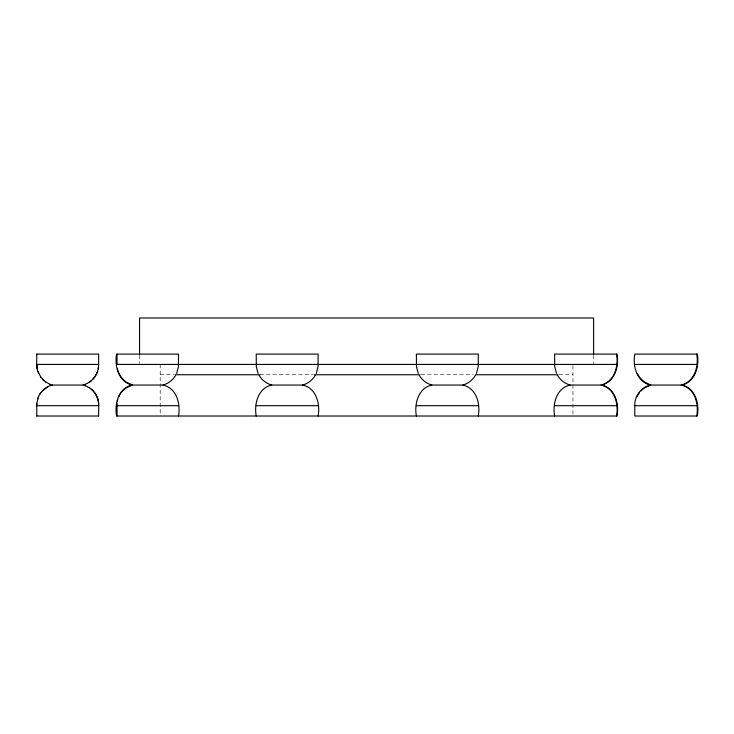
<?xml version="1.0" encoding="UTF-8"?>
<svg xmlns="http://www.w3.org/2000/svg" width="734" height="734" viewBox="0 0 734 734"><rect width="100%" height="100%" fill="white"/><g stroke="black" fill="none" stroke-linecap="round" stroke-linejoin="round"><path stroke-width="0.55" stroke-dasharray="3.67 2.75" d="M160.195 374.744L174.096 374.744M260.01 374.744L313.161 374.744M421.123 374.744L473.146 374.744M559.06 374.744L572.96 374.744M593.604 355.357L593.604 364.422M572.96 365.569L572.96 414.866M160.195 364.422L160.195 414.866M139.552 355.357L139.552 363.284"/><path stroke-width="1.1" d="M36.792 416.013L36.746 403.37L38.526 396.635M36.792 405.7L36.838 403.37M554.638 416.013C552.408 403.883 556.445 388.047 570.116 385.056L601.531 385.056C615.211 388.047 619.248 403.883 617.01 416.013L116.605 416.013C114.376 403.883 118.413 388.047 132.083 385.056L163.04 385.056C176.72 388.047 180.757 403.883 178.518 416.013M117.082 403.37L117.036 416.013M256.221 416.013C253.982 403.883 258.019 388.047 271.699 385.056L302.656 385.056C316.326 388.047 320.363 403.883 318.134 416.013M416.38 416.013C414.15 403.883 418.187 388.047 431.867 385.056L462.824 385.056C476.494 388.047 480.531 403.883 478.302 416.013M634.8 405.7C634.304 396.296 641.112 387.222 650.278 385.056L681.822 385.056C695.493 388.047 699.53 403.883 697.3 416.013L634.8 416.013L634.8 405.7L697.3 405.7M556.51 373.404L554.73 366.734L554.638 354.1L617.01 354.1C619.239 366.257 614.954 381.79 601.531 385.056M650.278 385.056C636.855 381.79 632.57 366.257 634.8 354.1L697.3 354.1C699.53 366.257 695.236 381.79 681.822 385.056M98.172 369.018L98.705 364.422L36.7 364.422L36.792 354.1M98.613 366.734C97.842 373.643 93.695 380.175 87.429 383.35M117.385 401.067L117.761 399.562M37.617 398.819C39.819 392.176 45.38 386.653 52.27 385.056L49.985 384.322M97.668 371.248L95.677 375.459L92.906 379.148M176.646 373.404L178.426 366.734L178.518 354.1L116.605 354.1C114.376 366.257 118.669 381.79 132.083 385.056M316.262 373.404L318.042 366.734L318.134 354.1L256.221 354.1L256.313 366.734L258.093 373.404M476.43 373.404L478.201 366.734L478.302 354.1L416.38 354.1L416.481 366.734L418.252 373.404M118.77 396.635L119.825 394.571M637.121 396.635L638.176 394.571M39.498 394.571L40.783 392.635M120.257 393.929L122.11 391.451M638.608 393.929L639.47 392.635M175.582 375.459C172.82 380.102 168.251 383.607 163.04 385.056M315.198 375.459C312.436 380.102 307.867 383.607 302.656 385.056M475.366 375.459C472.604 380.102 468.026 383.607 462.824 385.056M42.37 390.855L47.921 386.69M122.615 390.855L126.165 387.864L132.515 385.056L126.248 382.148M640.966 390.855L643.892 388.332M89.401 382.148L91.236 380.744M644.516 387.864L650.865 385.056L644.599 382.148M85.328 384.322L87.511 383.35M52.178 385.056L83.135 385.056L85.419 384.322M36.7 354.1L98.705 354.1L98.613 364.422M116.605 364.422L617.01 364.422M634.8 364.422L697.3 364.422M175.243 374.744L260.01 374.744M314.299 374.744L419.995 374.744M475.393 374.744L557.913 374.744M36.7 405.7L98.705 405.7L98.613 416.013M116.605 405.7L178.518 405.7M256.221 405.7L318.134 405.7M416.38 405.7L478.302 405.7M554.638 405.7L617.01 405.7M36.7 416.013L98.705 416.013M83.135 385.056L85.447 385.754M570.116 385.056C564.905 383.607 560.336 380.102 557.574 375.459M431.867 385.056C426.656 383.607 422.078 380.102 419.325 375.459M271.699 385.056C266.488 383.607 261.919 380.102 259.157 375.459M85.355 385.754L87.575 386.69M50.077 384.322L45.912 382.148M87.484 386.69L89.576 387.864M89.484 387.864C95.438 391.626 98.98 398.69 98.705 405.7M643.984 381.68L639.608 377.377L637.259 373.404M125.633 381.68L121.257 377.377L118.908 373.404M46.003 382.148L42.407 379.148M91.346 389.259C96.108 393.268 98.861 399.479 98.613 405.7M44.168 380.744L40.92 377.377M41.012 377.377L37.737 371.248M118.073 371.248L118.624 372.688M38.663 373.404L37.14 369.018L36.7 364.422M117.477 369.018L117.871 370.505M37.232 369.018L36.792 364.422M696.713 354.1C698.942 366.257 694.648 381.79 681.235 385.056C694.905 388.047 698.942 403.883 696.713 416.013M616.551 354.1C618.78 366.257 614.496 381.79 601.073 385.056C614.753 388.047 618.79 403.883 616.551 416.013M593.604 354.228L593.604 317.987L139.552 317.987L139.552 354.228M117.036 354.1L117.036 364.422"/></g></svg>
